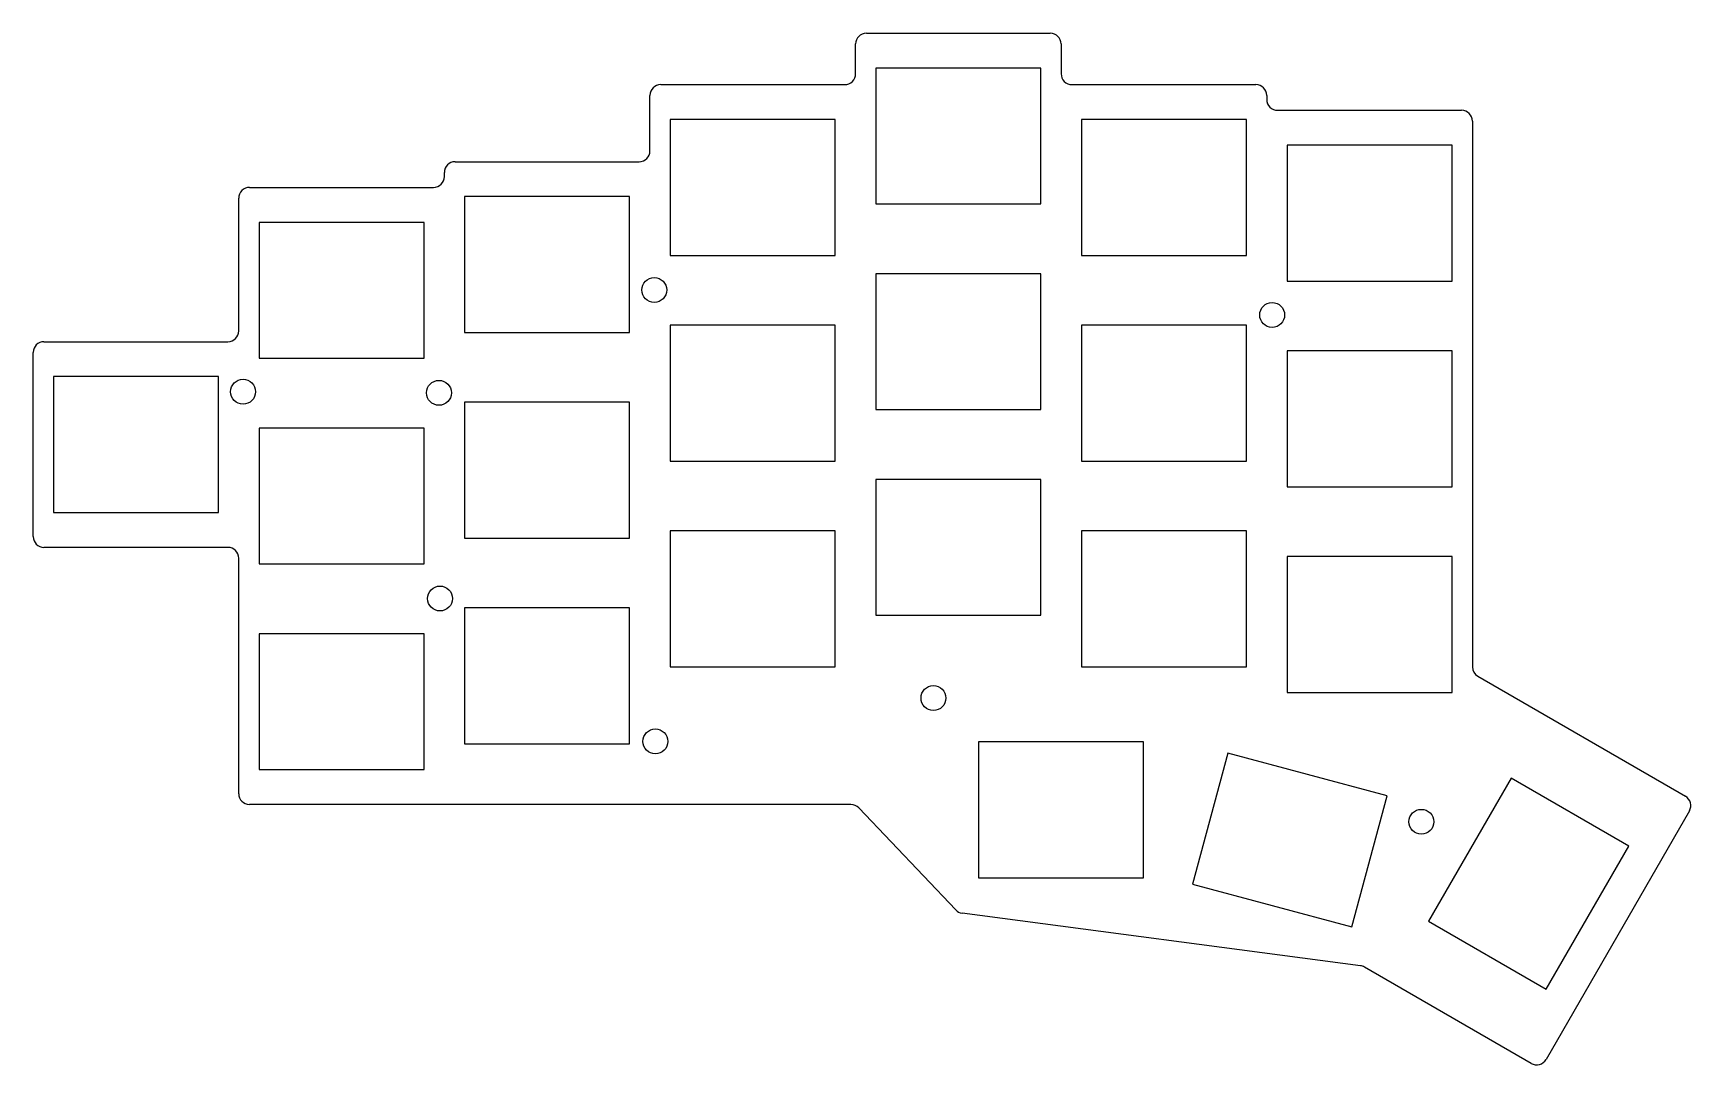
# Model space of a CAD drawing. Extents: x 14 to 167, y -110 to -14.
import ezdxf

# ---------------------------------------------------------------- set-up
doc = ezdxf.new("R2010")
doc.units = 0
doc.layers.add('BLACK', color=7, linetype='CONTINUOUS')

msp = doc.modelspace()

# ---------------------------------------------------------------- linework, layer by layer
at = {"layer": 'BLACK', "linetype": 'CONTINUOUS'}
for p, q in [((91.2215, -14.3494), (108.221, -14.3494)), ((90.2215, -18.0994), (90.2215, -15.3494)), ((109.221, -15.3494), (109.221, -18.0994)), ((107.346, -17.5744), (92.0965, -17.5744)), ((92.0965, -17.5744), (92.0965, -30.1244)), ((107.346, -30.1244), (107.346, -17.5744)), ((72.2215, -19.0994), (89.2215, -19.0994)), ((110.221, -19.0994), (127.221, -19.0994)), ((71.2215, -25.2244), (71.2215, -20.0994)), ((128.221, -20.0994), (128.221, -20.4744)), ((88.3465, -22.3244), (73.0965, -22.3244)), ((73.0965, -22.3244), (73.0965, -34.8744)), ((88.3465, -34.8744), (88.3465, -22.3244)), ((126.346, -22.3244), (111.096, -22.3244)), ((111.096, -22.3244), (111.096, -34.8744)), ((126.346, -34.8744), (126.346, -22.3244)), ((129.221, -21.4744), (146.221, -21.4744)), ((147.221, -22.4744), (147.221, -72.889)), ((145.346, -24.6994), (130.096, -24.6994)), ((130.096, -24.6994), (130.096, -37.2494)), ((145.346, -37.2494), (145.346, -24.6994)), ((52.2215, -27.5994), (52.2215, -27.2244)), ((53.2215, -26.2244), (70.2215, -26.2244)), ((34.2215, -28.5994), (51.2215, -28.5994)), ((33.2215, -41.8494), (33.2215, -29.5994)), ((69.3465, -29.4494), (54.0965, -29.4494)), ((54.0965, -29.4494), (54.0965, -41.9994)), ((69.3465, -41.9994), (69.3465, -29.4494)), ((92.0965, -30.1244), (107.346, -30.1244)), ((50.3465, -31.8244), (35.0965, -31.8244)), ((35.0965, -31.8244), (35.0965, -44.3744)), ((50.3465, -44.3744), (50.3465, -31.8244)), ((73.0965, -34.8744), (88.3465, -34.8744)), ((111.096, -34.8744), (126.346, -34.8744)), ((107.346, -36.5744), (92.0965, -36.5744)), ((92.0965, -36.5744), (92.0965, -49.1244)), ((107.346, -49.1244), (107.346, -36.5744)), ((130.096, -37.2494), (145.346, -37.2494)), ((88.3465, -41.3244), (73.0965, -41.3244)), ((73.0965, -41.3244), (73.0965, -53.8744)), ((88.3465, -53.8744), (88.3465, -41.3244)), ((126.346, -41.3244), (111.096, -41.3244)), ((111.096, -41.3244), (111.096, -53.8744)), ((126.346, -53.8744), (126.346, -41.3244)), ((15.2215, -42.8494), (32.2215, -42.8494)), ((54.0965, -41.9994), (69.3465, -41.9994)), ((14.2215, -60.8494), (14.2215, -43.8494)), ((35.0965, -44.3744), (50.3465, -44.3744)), ((145.346, -43.6994), (130.096, -43.6994)), ((130.096, -43.6994), (130.096, -56.2494)), ((145.346, -56.2494), (145.346, -43.6994)), ((31.3465, -46.0744), (16.0965, -46.0744)), ((16.0965, -46.0744), (16.0965, -58.6244)), ((31.3465, -58.6244), (31.3465, -46.0744)), ((69.3465, -48.4494), (54.0965, -48.4494)), ((54.0965, -48.4494), (54.0965, -60.9994)), ((69.3465, -60.9994), (69.3465, -48.4494)), ((92.0965, -49.1244), (107.346, -49.1244)), ((50.3465, -50.8244), (35.0965, -50.8244)), ((35.0965, -50.8244), (35.0965, -63.3744)), ((50.3465, -63.3744), (50.3465, -50.8244)), ((73.0965, -53.8744), (88.3465, -53.8744)), ((111.096, -53.8744), (126.346, -53.8744)), ((107.346, -55.5744), (92.0965, -55.5744)), ((92.0965, -55.5744), (92.0965, -68.1244)), ((107.346, -68.1244), (107.346, -55.5744)), ((130.096, -56.2494), (145.346, -56.2494)), ((16.0965, -58.6244), (31.3465, -58.6244)), ((54.0965, -60.9994), (69.3465, -60.9994)), ((88.3465, -60.3244), (73.0965, -60.3244)), ((73.0965, -60.3244), (73.0965, -72.8744)), ((88.3465, -72.8744), (88.3465, -60.3244)), ((126.346, -60.3244), (111.096, -60.3244)), ((111.096, -60.3244), (111.096, -72.8744)), ((126.346, -72.8744), (126.346, -60.3244)), ((32.2215, -61.8494), (15.2215, -61.8494)), ((145.346, -62.6994), (130.096, -62.6994)), ((130.096, -62.6994), (130.096, -75.2494)), ((145.346, -75.2494), (145.346, -62.6994)), ((33.2215, -84.6098), (33.2215, -62.8494)), ((35.0965, -63.3744), (50.3465, -63.3744)), ((69.3465, -67.4494), (54.0965, -67.4494)), ((54.0965, -67.4494), (54.0965, -79.9994)), ((69.3465, -79.9994), (69.3465, -67.4494)), ((92.0965, -68.1244), (107.346, -68.1244)), ((50.3465, -69.8244), (35.0965, -69.8244)), ((35.0965, -69.8244), (35.0965, -82.3744)), ((50.3465, -82.3744), (50.3465, -69.8244)), ((73.0965, -72.8744), (88.3465, -72.8744)), ((111.096, -72.8744), (126.346, -72.8744)), ((147.721, -73.755), (166.913, -84.8349)), ((130.096, -75.2494), (145.346, -75.2494)), ((54.0965, -79.9994), (69.3465, -79.9994)), ((116.846, -79.8241), (101.596, -79.8241)), ((101.596, -79.8241), (101.596, -92.3741)), ((116.846, -92.3741), (116.846, -79.8241)), ((124.615, -80.8469), (121.367, -92.9693)), ((139.346, -84.7939), (124.615, -80.8469)), ((35.0965, -82.3744), (50.3465, -82.3744)), ((150.804, -83.1849), (143.179, -96.3917)), ((161.673, -89.4599), (150.804, -83.1849)), ((51.2215, -85.5994), (34.2111, -85.5994)), ((89.7966, -85.5994), (51.2215, -85.5994)), ((136.098, -96.9163), (139.346, -84.7939)), ((99.4803, -95.3453), (90.5141, -85.9074)), ((167.279, -86.201), (154.029, -109.151)), ((154.048, -102.667), (161.673, -89.4599)), ((101.596, -92.3741), (116.846, -92.3741)), ((121.367, -92.9693), (136.098, -96.9163)), ((136.879, -100.491), (100.069, -95.6448)), ((143.179, -96.3917), (154.048, -102.667)), ((152.663, -109.517), (137.245, -100.615))]:
    msp.add_line(p, q, dxfattribs=at)
at = {"layer": 'BLACK'}
for centre in [(71.6215, -38.0744), (128.721, -40.3744), (33.6215, -47.4744), (51.7215, -47.5744), (51.8215, -66.5744), (97.4215, -75.7744), (71.7215, -79.7744), (142.508, -87.1992)]:
    msp.add_circle(centre, 1.15, dxfattribs=at)
for centre, radius, start, end in [((91.2215, -15.3494), 1, 90, 180), ((108.221, -15.3494), 1, 0, 90), ((89.2215, -18.0994), 1, -90, 0), ((110.221, -18.0994), 1, 180, 270), ((72.2215, -20.0994), 1, 90, 180), ((127.221, -20.0994), 1, 0, 90), ((129.221, -20.4744), 1, 180, 270), ((146.221, -22.4744), 1, 0, 90), ((70.2215, -25.2244), 1, -90, 0), ((53.2215, -27.2244), 1, 90, 180), ((34.2215, -29.5994), 1, 90, 180), ((51.2215, -27.5994), 1, -90.0002, -0.000172), ((15.2215, -43.8494), 1, 90.0001, 180), ((32.2215, -41.8494), 1, -90.0001, -0.000115), ((15.2215, -60.8494), 1, 180, 270), ((32.2215, -62.8494), 1, -0.000172, 89.9998), ((148.221, -72.889), 1, 180, 240), ((34.2111, -84.6098), 0.9896, 180, 270), ((89.7966, -86.589), 0.9896, 43.532, 90), ((166.413, -85.701), 1, -30, 60), ((100.198, -94.6637), 0.9896, -136.468, -97.5), ((136.75, -101.472), 0.9896, 59.9999, 82.4999), ((153.163, -108.651), 1, -120, -30)]:
    msp.add_arc(centre, radius, start, end, dxfattribs=at)

doc.saveas('drawing.dxf')
